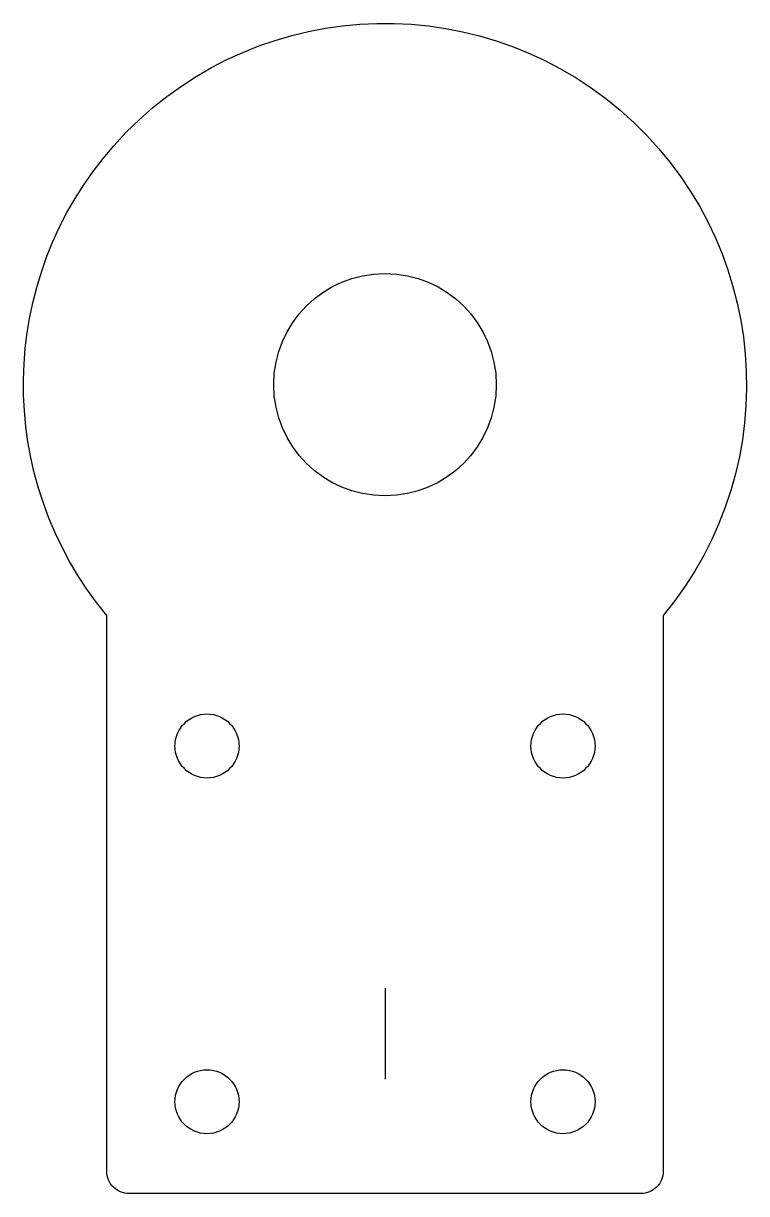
# Model space of a CAD drawing. Header units: inches. Extents: x -0.81 to 0.81, y 0 to 2.63.
import ezdxf

# ---------------------------------------------------------------- set-up
doc = ezdxf.new("R2010")
doc.units = ezdxf.units.IN
doc.header["$MEASUREMENT"] = 0

msp = doc.modelspace()

# ---------------------------------------------------------------- linework, layer by layer
msp.add_line((0, 0.4617), (0, 0.2576))
for points in [[(0, 0), (-0.575, 0, -0.414214), (-0.625, 0.05), (-0.625, 1.3, -0.369538), (-0.6094, 2.3566, -0.985321), (0.625, 1.3), (0.625, 0.05, -0.414214), (0.575, 0)], [(-0.575, 0, -0.414214), (-0.625, 0.05), (-0.625, 1.3, -0.369538), (-0.6094, 2.3566, -0.985321), (0.625, 1.3), (0.625, 0.05, -0.414214), (0.575, 0), (0, 0)]]:
    msp.add_lwpolyline(points, format="xyb", close=True)
for centre, radius in [((0, 1.8192), 0.25), ((-0.4, 1.0066), 0.072), ((0.4, 1.0066), 0.072), ((-0.4, 0.2066), 0.072), ((0.4, 0.2066), 0.072)]:
    msp.add_circle(centre, radius)

doc.saveas('drawing.dxf')
